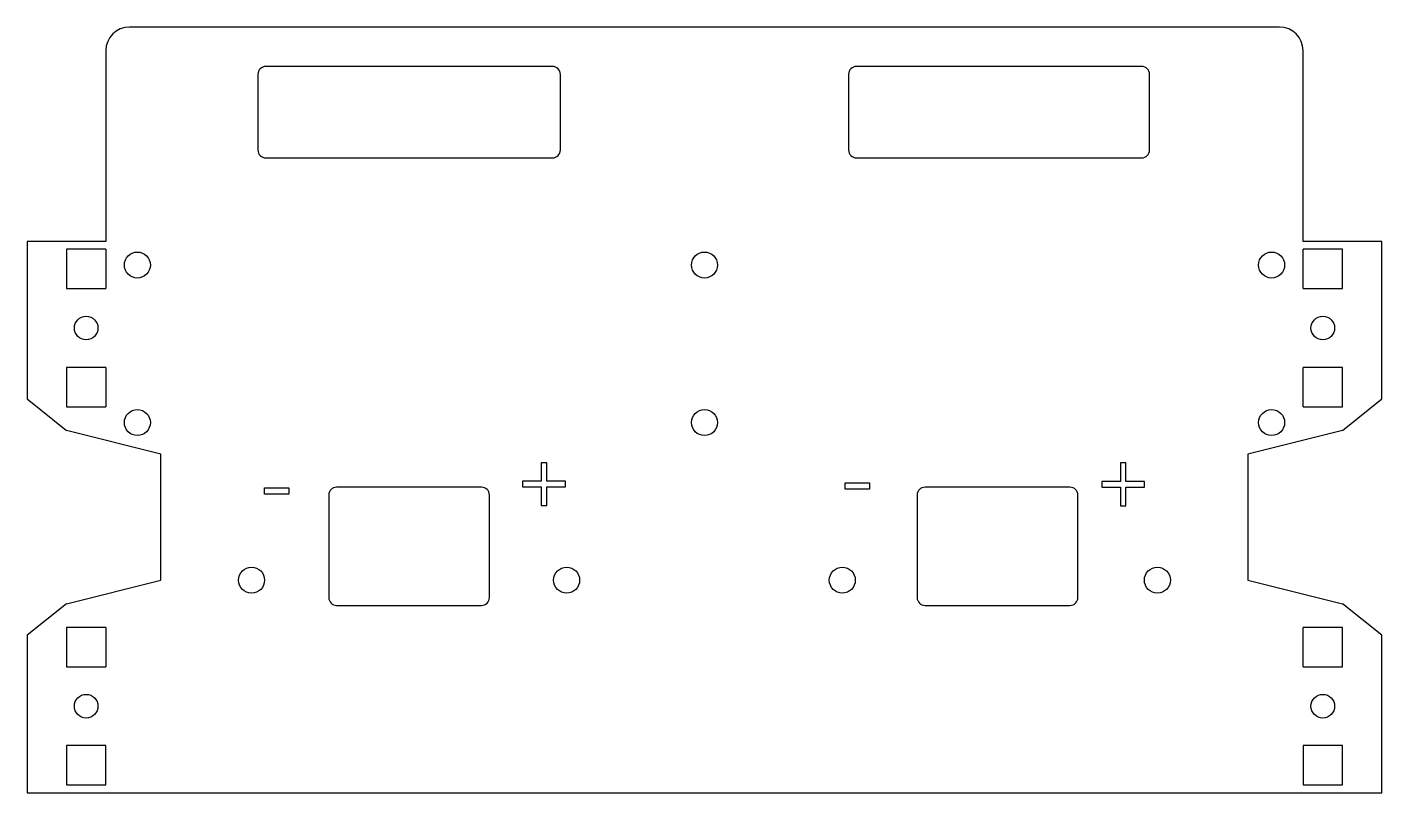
# Model space of a CAD drawing. Header units: millimetres. Extents: x -42 to 130, y -12 to 85.
import ezdxf

# ---------------------------------------------------------------- set-up
doc = ezdxf.new("R2010")
doc.units = ezdxf.units.MM

msp = doc.modelspace()

# ---------------------------------------------------------------- linework, layer by layer
at = {"color": 7, "linetype": 'Continuous', "lineweight": 25}
for p, q in [((116.83, 84.73), (-29.17, 84.73)), ((-32.17, 81.73), (-32.17, 57.53)), ((119.83, 57.53), (119.83, 81.73)), ((24.53, 79.73), (-11.87, 79.73)), ((99.33, 79.73), (63.13, 79.73)), ((-12.87, 78.73), (-12.87, 69.13)), ((25.53, 69.13), (25.53, 78.73)), ((62.13, 78.73), (62.13, 69.13)), ((100.33, 69.13), (100.33, 78.73)), ((-11.87, 68.13), (24.53, 68.13)), ((63.13, 68.13), (99.33, 68.13)), ((-42.17, 57.53), (-42.17, 37.53)), ((-32.17, 57.53), (-42.17, 57.53)), ((129.83, 57.53), (119.83, 57.53)), ((129.83, 37.53), (129.83, 57.53)), ((-37.17, 56.53), (-37.17, 51.53)), ((-32.17, 56.53), (-37.17, 56.53)), ((-32.17, 56.53), (-32.17, 51.53)), ((124.83, 56.53), (119.83, 56.53)), ((119.83, 51.53), (119.83, 56.53)), ((124.83, 51.53), (124.83, 56.53)), ((-37.17, 51.53), (-32.17, 51.53)), ((119.83, 51.53), (124.83, 51.53)), ((-37.17, 41.53), (-37.17, 36.53)), ((-32.17, 41.53), (-37.17, 41.53)), ((-32.17, 41.53), (-32.17, 36.53)), ((124.83, 41.53), (119.83, 41.53)), ((119.83, 36.53), (119.83, 41.53)), ((124.83, 36.53), (124.83, 41.53)), ((-42.17, 37.53), (-37.17, 33.53)), ((-37.17, 36.53), (-32.17, 36.53)), ((119.83, 36.53), (124.83, 36.53)), ((124.83, 33.53), (129.83, 37.53)), ((-25.17, 30.53), (-37.17, 33.53)), ((124.83, 33.53), (112.83, 30.53)), ((-25.17, 14.53), (-25.17, 30.53)), ((23.82, 29.44), (23.1, 29.44)), ((23.1, 29.44), (23.1, 27.08)), ((23.82, 27.08), (23.82, 29.44)), ((97.34, 29.41), (96.63, 29.41)), ((96.63, 29.41), (96.63, 27.05)), ((97.34, 27.05), (97.34, 29.41)), ((112.83, 30.53), (112.83, 14.53)), ((-12.03, 25.44), (-12.03, 26.26)), ((-12.03, 26.26), (-8.96, 26.26)), ((-8.96, 26.26), (-8.96, 25.44)), ((15.53, 26.33), (-2.87, 26.33)), ((23.1, 27.08), (20.74, 27.08)), ((20.74, 27.08), (20.74, 26.37)), ((20.74, 26.37), (23.1, 26.37)), ((23.1, 26.37), (23.1, 24.01)), ((26.18, 27.08), (23.82, 27.08)), ((23.82, 24.01), (23.82, 26.37)), ((23.82, 26.37), (26.18, 26.37)), ((26.18, 26.37), (26.18, 27.08)), ((61.71, 26.08), (61.71, 26.9)), ((61.71, 26.9), (64.79, 26.9)), ((64.79, 26.08), (61.71, 26.08)), ((64.79, 26.9), (64.79, 26.08)), ((90.23, 26.33), (71.83, 26.33)), ((96.63, 27.05), (94.27, 27.05)), ((94.27, 27.05), (94.27, 26.33)), ((94.27, 26.33), (96.63, 26.33)), ((96.63, 26.33), (96.63, 23.97)), ((99.7, 27.05), (97.34, 27.05)), ((97.34, 23.97), (97.34, 26.33)), ((97.34, 26.33), (99.7, 26.33)), ((99.7, 26.33), (99.7, 27.05)), ((-8.96, 25.44), (-12.03, 25.44)), ((-3.87, 25.33), (-3.87, 12.33)), ((16.53, 12.33), (16.53, 25.33)), ((70.83, 25.33), (70.83, 12.33)), ((91.23, 12.33), (91.23, 25.33)), ((23.1, 24.01), (23.82, 24.01)), ((96.63, 23.97), (97.34, 23.97)), ((-37.17, 11.53), (-25.17, 14.53)), ((112.83, 14.53), (124.83, 11.53)), ((-37.17, 11.53), (-42.17, 7.53)), ((-2.87, 11.33), (15.53, 11.33)), ((71.83, 11.33), (90.23, 11.33)), ((129.83, 7.53), (124.83, 11.53)), ((-42.17, 7.53), (-42.17, -12.47)), ((-37.17, 8.53), (-37.17, 3.53)), ((-32.17, 8.53), (-37.17, 8.53)), ((-32.17, 8.53), (-32.17, 3.53)), ((124.83, 8.53), (119.83, 8.53)), ((119.83, 3.53), (119.83, 8.53)), ((124.83, 3.53), (124.83, 8.53)), ((129.83, -12.47), (129.83, 7.53)), ((-37.17, 3.53), (-32.17, 3.53)), ((119.83, 3.53), (124.83, 3.53)), ((-37.17, -6.47), (-37.17, -11.47)), ((-32.17, -6.47), (-37.17, -6.47)), ((-32.17, -11.47), (-32.17, -6.47)), ((119.83, -6.47), (119.83, -11.47)), ((124.83, -6.47), (119.83, -6.47)), ((124.83, -11.47), (124.83, -6.47)), ((-37.17, -11.47), (-32.17, -11.47)), ((119.83, -11.47), (124.83, -11.47)), ((-42.17, -12.47), (129.83, -12.47))]:
    msp.add_line(p, q, dxfattribs=at)
for centre, radius in [((-28.17, 54.53), 1.65), ((43.83, 54.53), 1.65), ((115.83, 54.53), 1.65), ((-34.67, 46.53), 1.5), ((122.33, 46.53), 1.5), ((-28.17, 34.53), 1.65), ((43.83, 34.53), 1.65), ((115.83, 34.53), 1.65), ((-13.67, 14.53), 1.65), ((26.33, 14.53), 1.65), ((61.33, 14.53), 1.65), ((101.33, 14.53), 1.65), ((-34.67, -1.47), 1.5), ((122.33, -1.47), 1.5)]:
    msp.add_circle(centre, radius, dxfattribs=at)
for centre, radius, start, end in [((-29.17, 81.73), 3, 90, 180), ((116.83, 81.73), 3, 0, 90), ((-11.87, 78.73), 1, 90, 180), ((24.53, 78.73), 1, 0, 90), ((63.13, 78.73), 1, 90, 180), ((99.33, 78.73), 1, 0, 90), ((-11.87, 69.13), 1, 180, 270), ((24.53, 69.13), 1, 270, 0), ((63.13, 69.13), 1, 180, 270), ((99.33, 69.13), 1, 270, 0), ((-2.87, 25.33), 1, 90, 180), ((15.53, 25.33), 1, 0, 90), ((71.83, 25.33), 1, 90, 180), ((90.23, 25.33), 1, 0, 90), ((-2.87, 12.33), 1, 180, 270), ((15.53, 12.33), 1, 270, 0), ((71.83, 12.33), 1, 180, 270), ((90.23, 12.33), 1, 270, 0)]:
    msp.add_arc(centre, radius, start, end, dxfattribs=at)

doc.saveas('drawing.dxf')
